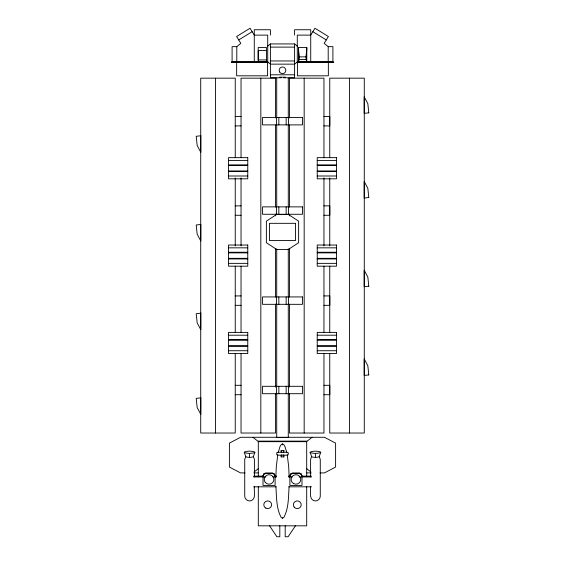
<?xml version="1.0" encoding="UTF-8"?>
<svg xmlns="http://www.w3.org/2000/svg" width="565" height="565" viewBox="0 0 565 565"><rect width="100%" height="100%" fill="white"/><g stroke="black" fill="none" stroke-linecap="round" stroke-linejoin="round"><path stroke-width="0.85" d="M236.65 62.002L236.65 75.816L267.584 75.816L267.584 62.002M266.468 61.74L266.468 47.502L258.212 47.502L258.212 61.74L266.468 61.74L266.468 59.925L258.212 59.925L258.212 50.518L266.468 50.518M298.539 61.74C300.559 57.249 298.143 52.192 298.539 47.502L306.788 47.502L306.788 61.74L298.539 61.74L298.539 47.502M275.854 477.037L276.292 466.852L277.747 454.804M289.118 486.698C288.348 496.981 288.835 508.182 283.814 517.491L282.5 518.204L281.186 517.491C276.165 508.182 276.652 496.981 275.882 486.698M306.788 47.502C307.176 52.192 304.768 57.249 306.788 61.74M278.255 452.494L279.929 446.753L281.186 444.641L282.5 443.928L283.814 444.641L285.071 446.753L286.745 452.494M283.842 455.298L283.842 456.908L281.158 456.908L281.744 454.832M283.256 452.558L283.842 450.489L281.158 450.489L281.158 452.092M254.405 476.931L254.405 459.402L253.374 456.591L254.907 452.275A6.462 1.363 -0.2 0 0 249.568 451.167A6.462 1.363 0.2 0 0 244.235 452.275L245.761 456.591L244.73 459.402L244.73 496.218C244.744 499.502 248.416 501.868 251.425 500.59C256.637 498.019 253.6 491.006 254.405 486.578M310.595 486.578C310.934 491.183 308.342 500.343 315.432 500.978C317.982 500.887 320.214 498.81 320.27 496.218L320.27 459.402L319.239 456.591L320.765 452.275A6.462 1.363 -0.2 0 0 315.432 451.167A6.462 1.363 0.2 0 0 310.093 452.275L311.626 456.591L310.595 459.402L310.595 476.931M263.007 475.716L263.728 473.979L265.515 472.954L272.598 472.954L274.392 473.979L275.106 475.716M263.728 473.979L263.007 476.352L263.007 485.42L275.106 485.42L275.106 476.352L274.392 473.979M289.894 475.716L290.608 473.979L292.402 472.954L299.478 472.954L301.272 473.979L301.993 475.716M290.608 473.979L289.894 476.352L289.894 485.42L301.993 485.42L301.993 476.352L301.272 473.979M295.509 525.683L288.122 536.743L285.191 536.75L285.191 525.718M267.718 62.002L232.095 62.002L232.095 46.655L236.799 46.655L240.831 43.378L236.615 36.506L250.055 28.25L254.271 35.122L267.718 35.122L267.718 62.553L231.424 62.553L231.424 61.882L267.718 61.882M267.528 46.266L270.402 43.929L294.598 43.929L297.473 46.266M297.473 61.811L294.598 64.149L270.402 64.149L267.528 61.811M254.243 471.853L258.247 468.703M306.76 441.491L312.092 437.282M238.727 39.938L252.167 31.689M263.728 474.607L265.515 473.583L272.598 473.583L274.392 474.607M290.608 474.607L292.402 473.583L299.478 473.583L301.272 474.607M297.282 61.882L333.576 61.882L333.576 62.553L297.282 62.553L297.282 35.122L310.729 35.122L314.945 28.25L328.385 36.506L324.169 43.378L328.201 46.655L332.905 46.655L332.905 62.002L297.282 62.002M270.402 47.121L294.598 47.121M299.323 56.86L306.004 56.86M299.323 59.459L306.004 59.459M270.402 60.956L294.598 60.956M270.402 74.785L294.598 74.785M279.611 77.179L285.389 77.179M281.638 77.765L270.402 77.765L270.402 43.929M283.362 77.765L294.598 77.765L294.598 43.929M235.188 116.489L241.1 116.489M323.9 116.489L329.812 116.489L329.812 125.896L323.9 125.896M235.188 125.896L241.1 125.896M228.521 160.474L247.767 160.474M317.233 160.474L336.479 160.474M228.521 164.881L247.767 164.881M317.233 164.881L336.479 164.881M228.521 165.503L247.767 165.503M317.233 165.503L336.479 165.503M228.521 170.969L247.767 170.969M317.233 170.969L336.479 170.969M228.521 171.591L247.767 171.591M317.233 171.591L336.479 171.591M228.521 175.998L247.767 175.998M317.233 175.998L336.479 175.998M235.188 205.872L241.1 205.872M323.9 205.872L329.812 205.872L329.812 215.279L323.9 215.279M235.188 215.279L241.1 215.279M228.521 247.837L247.767 247.837M317.233 247.837L336.479 247.837M228.521 252.244L247.767 252.244M317.233 252.244L336.479 252.244M228.521 252.873L247.767 252.873M317.233 252.873L336.479 252.873M228.521 258.332L247.767 258.332M317.233 258.332L336.479 258.332M228.521 258.954L247.767 258.954M317.233 258.954L336.479 258.954M228.521 263.361L247.767 263.361M317.233 263.361L336.479 263.361M235.188 295.926L241.1 295.926M323.9 295.926L329.812 295.926L329.812 305.333L323.9 305.333M235.188 305.333L241.1 305.333M228.521 335.207L247.767 335.207M317.233 335.207L336.479 335.207M228.521 339.614L247.767 339.614M317.233 339.614L336.479 339.614M228.521 340.236L247.767 340.236M317.233 340.236L336.479 340.236M228.521 345.695L247.767 345.695M317.233 345.695L336.479 345.695M228.521 346.317L247.767 346.317M317.233 346.317L336.479 346.317M228.521 350.731L247.767 350.731M317.233 350.731L336.479 350.731M235.188 385.302L241.1 385.302M323.9 385.302L329.812 385.302L329.812 394.716L323.9 394.716M235.188 394.716L241.1 394.716M258.304 441.682L306.696 441.682M244.963 472.905L240.549 472.905L229.397 467.064L229.397 443.122L240.549 437.282L324.451 437.282L335.603 443.122L335.603 467.064L324.451 472.905L320.037 472.905M253.777 472.905L258.127 472.905M306.873 472.905L311.223 472.905M253.6 476.111L263.234 476.111M274.618 476.111L276.37 476.111M288.63 476.111L290.382 476.111M301.767 476.111L311.4 476.111M253.6 476.952L265.861 476.952M272.867 476.952L276.37 476.952M288.63 476.952L292.133 476.952M299.139 476.952L311.4 476.952M253.6 486.818L276.37 486.818M288.63 486.818L311.4 486.818M312.833 31.689L326.273 39.938M306.76 468.703L310.757 471.853M252.908 437.282L258.247 441.491M269.491 525.683L276.878 536.743L279.809 536.75L279.809 525.718M283.256 454.832L283.842 456.908M281.158 450.489L281.744 452.558M287.253 454.804L288.708 466.852L289.146 477.037M349.537 78.168L349.537 433.03M329.755 157.614L329.755 78.168L364.277 78.168L364.277 433.03L329.755 433.03L329.755 353.584M329.755 177.918L329.755 245.888M329.755 266.193L329.755 332.397M328.35 62.002L328.35 75.816L297.416 75.816L297.416 62.002M328.201 46.655L328.201 62.002M323.957 157.614L323.957 78.168L289.428 78.168L289.428 117.894M323.957 177.918L323.957 245.888M323.957 266.193L323.957 332.397M323.957 353.584L323.957 433.03L289.428 433.03L289.428 393.311M320.765 452.275A6.462 1.321 -0.2 0 1 315.432 453.384L315.432 457.382A4.612 0.961 0 0 0 319.239 456.591M310.729 62.002L310.729 29.747L294.598 29.747L294.598 35.122M306.696 476.74L306.696 441.124L258.304 441.124L258.304 476.74M306.696 486.38L306.696 525.824L258.304 525.824L258.304 486.38M304.168 78.168L304.168 433.03M289.428 124.957L289.428 207.051M289.428 214.114L289.428 215.879M289.428 248.536L289.428 297.091M289.428 304.154L289.428 387.131M288.524 117.499L288.524 124.886M288.524 206.875L288.524 214.269M288.524 296.929L288.524 304.323M288.524 386.312L288.524 393.706M288.277 78.062L288.277 117.697M288.277 124.745L288.277 206.67M288.277 248.953L288.277 297.402M288.277 304.443L288.277 386.368M288.277 393.417L288.277 437.458L276.723 437.458L276.723 393.417M286.158 117.499L286.158 124.886M286.158 206.875L286.158 214.269M286.158 296.929L286.158 304.323M286.158 386.312L286.158 393.706M283.842 450.489L283.842 452.092M282.5 443.928L282.5 444.909M282.5 517.759L282.5 518.204M281.158 455.298L281.158 456.908M278.842 117.499L278.842 124.886M278.842 206.875L278.842 214.269M278.842 296.929L278.842 304.323M278.842 386.312L278.842 393.706M276.723 78.062L276.723 117.697M276.723 124.745L276.723 206.67M276.723 248.953L276.723 297.402M276.723 304.443L276.723 386.368M276.476 117.499L276.476 124.886M276.476 206.875L276.476 214.269M276.476 296.929L276.476 304.323M276.476 386.312L276.476 393.706M275.572 117.894L275.572 78.168L241.043 78.168L241.043 157.614M275.572 124.957L275.572 207.051M275.572 214.114L275.572 215.879M275.572 248.536L275.572 297.091M275.572 304.154L275.572 387.131M275.572 393.311L275.572 433.03L241.043 433.03L241.043 353.584M270.402 35.122L270.402 29.747L254.271 29.747L254.271 62.002M260.832 78.168L260.832 433.03M254.907 452.275A6.462 1.321 -0.2 0 1 249.568 453.384L249.568 457.382A4.612 0.961 0 0 0 253.374 456.591M241.043 177.918L241.043 245.888M241.043 266.193L241.043 332.397M236.799 46.655L236.799 62.002M235.245 157.614L235.245 78.168L200.723 78.168L200.723 433.03L235.245 433.03L235.245 353.584M235.245 177.918L235.245 245.888M235.245 266.193L235.245 332.397M215.463 78.168L215.463 433.03M315.432 457.382A4.612 0.961 0 0 1 311.626 456.591M315.432 453.384A6.462 1.321 0.2 0 1 310.093 452.275M249.568 457.382A4.612 0.961 0 0 1 245.761 456.591M249.568 453.384A6.462 1.321 0.2 0 1 244.235 452.275M276.659 214.446L266.369 221.162L266.369 242.724L276.659 249.448L288.341 249.448L298.631 242.724L298.631 221.162L288.341 214.446L276.659 214.446M277.832 452.247L276.758 452.685L276.758 454.726L277.832 455.164L287.168 455.164L288.242 454.726L288.242 452.685L287.168 452.247L277.832 452.247M368.79 112.831L364.185 113.339L364.185 96.784L367.836 103.656L368.79 112.831M200.815 135.77L196.21 136.278L197.164 145.445L200.815 152.317L200.815 135.77M368.79 197.51L364.185 198.018L364.185 181.464L367.836 188.336L368.79 197.51M200.815 224.475L196.21 224.983L197.164 234.157L200.815 241.029L200.815 224.475M368.79 286.215L364.185 286.723L364.185 270.176L367.836 277.048L368.79 286.215M200.815 313.187L196.21 313.695L197.164 322.862L200.815 329.734L200.815 313.187M368.79 374.927L364.185 375.435L364.185 358.881L367.836 365.753L368.79 374.927M200.815 397.859L196.21 398.367L197.164 407.542L200.815 414.413L200.815 397.859M302.473 117.499L262.527 117.499L262.527 124.886L302.473 124.886L302.473 117.499M247.767 157.656L228.521 157.656L228.521 178.815L247.767 178.815L247.767 157.656M336.479 157.656L317.233 157.656L317.233 178.815L336.479 178.815L336.479 157.656M302.473 206.875L262.527 206.875L262.527 214.269L302.473 214.269L302.473 206.875M295.523 223.323L269.477 223.323L269.477 240.57L295.523 240.57L295.523 223.323M247.767 245.026L228.521 245.026L228.521 266.179L247.767 266.179L247.767 245.026M336.479 245.026L317.233 245.026L317.233 266.179L336.479 266.179L336.479 245.026M302.473 296.929L262.527 296.929L262.527 304.323L302.473 304.323L302.473 296.929M247.767 332.389L228.521 332.389L228.521 353.542L247.767 353.542L247.767 332.389M336.479 332.389L317.233 332.389L317.233 353.542L336.479 353.542L336.479 332.389M302.473 386.312L262.527 386.312L262.527 393.706L302.473 393.706L302.473 386.312M279.619 71.981A3.326 3.326 0 0 0 285.382 71.981A3.326 3.326 0 0 0 282.5 66.995A3.326 3.326 0 0 0 279.619 71.981M265.755 508.076A3.92 3.835 0 0 0 271.631 504.757A3.92 3.835 0 0 0 265.755 501.438A3.92 3.835 0 0 0 265.755 508.076M294.174 507.095A3.92 3.835 0 0 0 300.905 506.226A3.92 3.835 0 0 0 296.773 500.957A3.92 3.835 0 0 0 294.174 507.095M265.218 482.326A4.838 4.732 0 0 0 273.531 481.253A4.838 4.732 0 0 0 268.424 474.748A4.838 4.732 0 0 0 265.218 482.326M293.525 483.541A4.838 4.732 0 0 0 300.778 479.445A4.838 4.732 0 0 0 293.525 475.342A4.838 4.732 0 0 0 293.525 483.541"/></g></svg>
